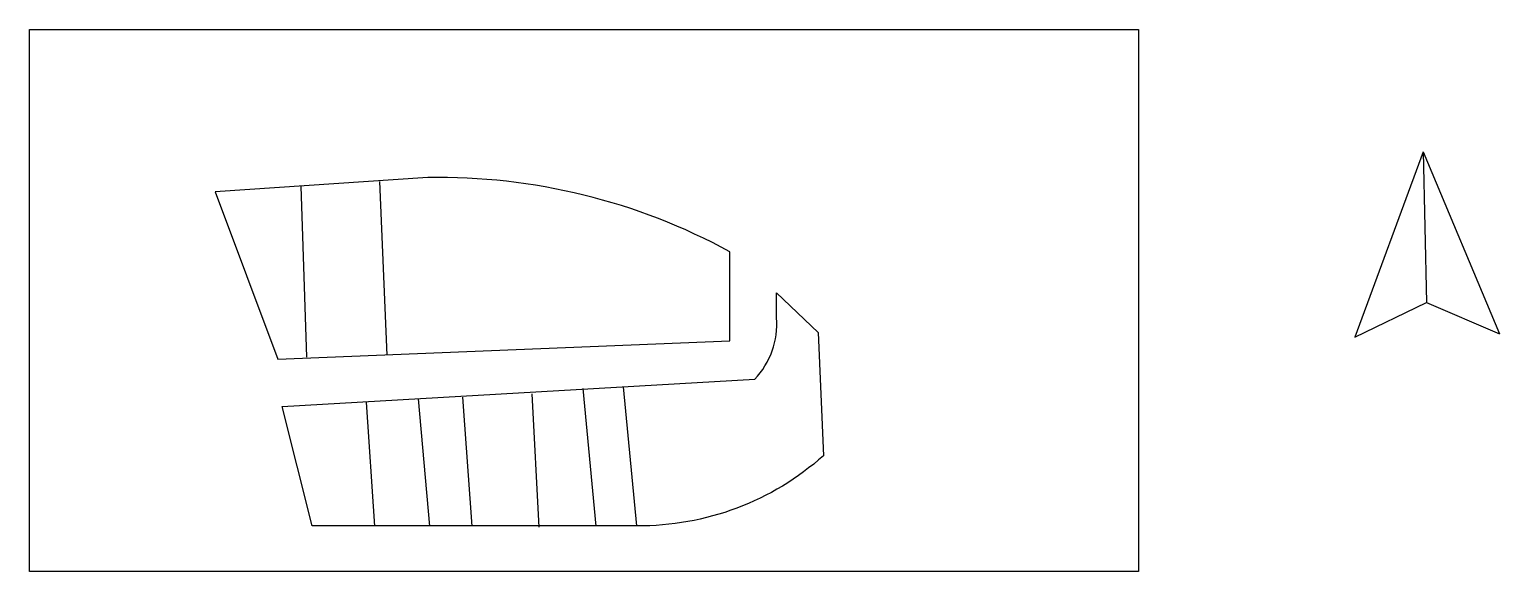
# Model space of a CAD drawing. Header units: millimetres. Extents: x 196 to 492, y 5 to 114.
import ezdxf

# ---------------------------------------------------------------- set-up
doc = ezdxf.new("R2010")
doc.units = ezdxf.units.MM
doc.layers.add('foto', color=7, linetype='Continuous')
picture_1 = doc.add_image_def('image1.png', size_in_pixel=(1920, 940))

msp = doc.modelspace()

# ---------------------------------------------------------------- linework, layer by layer
for p, q in [((476.51, 89.44), (462.76, 52.2)), ((476.51, 89.44), (477.17, 59.15)), ((476.51, 89.44), (491.87, 52.84)), ((266.83, 83.48), (268.3, 48.54)), ((462.76, 52.2), (477.17, 59.15)), ((477.17, 59.15), (491.87, 52.84)), ((265.92, 14.13), (264.2, 39.08)), ((276.94, 14.13), (274.7, 39.77)), ((283.48, 40.11), (285.38, 14.13)), ((297.43, 40.8), (298.81, 13.95))]:
    msp.add_line(p, q)
for points in [[(233.79, 81.41), (246.41, 47.76), (337.22, 51.41), (337.22, 69.33, 0.130574), (276.54, 84.26)], [(346.61, 56.05), (346.61, 61.08), (354.98, 53.13), (356.03, 28.33, -0.186499), (318.55, 14.21), (253.33, 14.21), (247.26, 38.19), (342.21, 43.71, 0.213393)]]:
    msp.add_lwpolyline(points, format="xyb", close=True)
for points in [[(251.02, 82.54), (252.17, 48.12)], [(310.35, 14.13), (307.76, 41.83)], [(318.55, 14.21), (315.86, 42.17)]]:
    msp.add_lwpolyline(points)

# ---------------------------------------------------------------- pictures from other files: only their frames are drawn
at = {"layer": 'foto'}
image = msp.add_image(picture_1, insert=(196.49, 5), size_in_units=(222.8, 109.08), dxfattribs=at)
image.dxf.flags = 7

doc.saveas('drawing.dxf')
